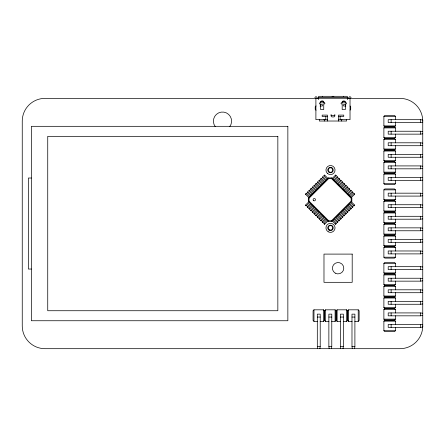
<?xml version="1.0" encoding="UTF-8"?>
<svg xmlns="http://www.w3.org/2000/svg" width="445" height="445" viewBox="0 0 445 445"><rect width="100%" height="100%" fill="white"/><g stroke="black" fill="none" stroke-linecap="round" stroke-linejoin="round"><path stroke-width="0.67" d="M318.397 98.134L318.397 99.585M319.899 348.685L320.216 346.41L320.216 314.142L317.307 314.142L317.307 346.41L317.624 348.685M331.458 348.685L331.775 346.41L331.775 314.142L328.866 314.142L328.866 346.41L329.183 348.685M343.017 348.685L343.34 346.41L343.34 314.142L340.425 314.142L340.425 346.41L340.742 348.685M354.582 348.685L354.899 346.41L354.899 314.142L351.984 314.142L351.984 346.41L352.301 348.685M331.481 178.59L328.688 178.59L309.002 198.275L309.002 201.068L328.688 220.759L331.481 220.759L351.172 201.068L351.172 198.275L331.481 178.59L331.759 177.917L328.41 177.917L308.329 197.997L308.329 201.346L328.41 221.426L331.759 221.426L351.839 201.346L351.839 197.997L331.759 177.917M328.41 221.426L328.688 220.759M305.531 194.265L306.266 193.525M307.206 192.59L307.94 191.856M308.88 190.916L309.614 190.182M310.554 189.242L311.289 188.508M312.223 187.567L312.963 186.833M313.897 185.899L314.637 185.159M315.572 184.224L316.312 183.485M317.246 182.55L317.98 181.81M318.92 180.876L319.655 180.142M320.595 179.202L321.329 178.467M322.269 177.527L323.003 176.793M323.938 175.853L324.678 175.119M395.444 121.813L395.444 125.907L394.531 126.819L384.791 126.819L383.885 125.907L383.885 116.351L384.791 115.444L394.531 115.444L395.444 116.351L395.444 119.766M308.802 201.813L305.454 205.162L306.188 205.896L309.536 202.553M332.226 178.389L335.575 175.041L336.309 175.775L332.966 179.124M395.444 134.056L395.444 137.472L394.531 138.378L384.791 138.378L383.885 137.472L383.885 127.91L384.791 127.003L394.531 127.003L395.444 127.91L395.444 131.325M310.471 203.487L307.128 206.836L307.862 207.57L311.211 204.227M333.9 180.058L337.249 176.715L337.983 177.449L334.64 180.798M312.145 205.162L308.802 208.51L309.536 209.245L312.885 205.896M335.575 181.732L338.923 178.389L339.657 179.124L336.309 182.472M313.82 206.836L310.471 210.185L311.211 210.919L314.559 207.57M337.249 183.407L340.597 180.058L341.332 180.798L337.983 184.147M395.444 145.615L395.444 149.031L394.531 149.937L384.791 149.937L383.885 149.031L383.885 139.474L384.791 138.562L394.531 138.562L395.444 139.474L395.444 142.884M315.494 208.51L312.145 211.853L312.885 212.593L316.228 209.245M338.923 185.081L342.266 181.732L343.006 182.472L339.657 185.815M317.168 210.185L313.82 213.528L314.559 214.268L317.902 210.919M340.597 186.755L343.941 183.407L344.68 184.147L341.332 187.49M318.843 211.853L315.494 215.202L316.228 215.942L319.577 212.593M342.266 188.43L345.615 185.081L346.355 185.815L343.006 189.164M320.517 213.528L317.168 216.876L317.902 217.611L321.251 214.268M343.941 190.104L347.289 186.755L348.023 187.49L344.68 190.838M395.444 157.174L395.444 160.589L394.531 161.502L384.791 161.502L383.885 160.589L383.885 151.033L384.791 150.121L394.531 150.121L395.444 151.033L395.444 154.443M322.186 215.202L318.843 218.551L319.577 219.285L322.925 215.942M345.615 191.773L348.963 188.43L349.698 189.164L346.355 192.513M323.86 216.876L320.517 220.225L321.251 220.959L324.6 217.611M347.289 193.447L350.638 190.104L351.372 190.838L348.023 194.187M325.534 218.551L322.186 221.899L322.925 222.634L326.268 219.285M348.963 195.121L352.312 191.773L353.046 192.513L349.698 195.856M395.444 168.738L395.444 172.148L394.531 173.061L384.791 173.061L383.885 172.148L383.885 162.592L384.791 161.68L394.531 161.68L395.444 162.592L395.444 166.007M327.209 220.225L323.86 223.568L324.6 224.308L327.943 220.959M350.638 196.796L353.981 193.447L354.721 194.187L351.372 197.53M395.444 180.297L395.444 183.707L394.531 184.619L384.791 184.619L383.885 183.707L383.885 174.151L384.791 173.244L394.531 173.244L395.444 174.151L395.444 177.566M335.497 224.23L336.231 223.49M337.171 222.556L337.905 221.816M338.845 220.881L339.579 220.147M340.514 219.207L341.254 218.473M342.188 217.533L342.928 216.798M343.863 215.858L344.602 215.124M345.537 214.19L346.271 213.45M347.211 212.515L347.945 211.776M348.886 210.841L349.62 210.101M350.554 209.167L351.294 208.432M352.229 207.492L352.968 206.758M353.903 205.818L354.643 205.084M395.444 195.995L395.444 199.41L394.531 200.322L384.791 200.322L383.885 199.41L383.885 189.854L384.791 188.941L394.531 188.941L395.444 189.854L395.444 193.269M395.444 207.559L395.444 210.969L394.531 211.881L384.791 211.881L383.885 210.969L383.885 201.413L384.791 200.5L394.531 200.5L395.444 201.413L395.444 204.828M395.444 219.118L395.444 222.528L394.531 223.44L384.791 223.44L383.885 222.528L383.885 212.971L384.791 212.065L394.531 212.065L395.444 212.971L395.444 216.387M395.444 230.677L395.444 234.092L394.531 234.999L384.791 234.999L383.885 234.092L383.885 224.53L384.791 223.624L394.531 223.624L395.444 224.53L395.444 227.946M395.444 242.236L395.444 245.651L394.531 246.558L384.791 246.558L383.885 245.651L383.885 236.095L384.791 235.183L394.531 235.183L395.444 236.095L395.444 239.505M320.127 321.379L323.543 321.379L324.45 320.472L324.45 310.732L323.543 309.82L313.981 309.82L313.074 310.732L313.074 320.472L313.981 321.379L317.396 321.379M395.444 253.795L395.444 257.21L394.531 258.122L384.791 258.122L383.885 257.21L383.885 247.654L384.791 246.741L394.531 246.741L395.444 247.654L395.444 251.063M331.686 321.379L335.102 321.379L336.008 320.472L336.008 310.732L335.102 309.82L325.545 309.82L324.633 310.732L324.633 320.472L325.545 321.379L328.955 321.379M343.245 321.379L346.661 321.379L347.573 320.472L347.573 310.732L346.661 309.82L337.104 309.82L336.192 310.732L336.192 320.472L337.104 321.379L340.514 321.379M395.444 269.498L395.444 272.913L394.531 273.82L384.791 273.82L383.885 272.913L383.885 263.357L384.791 262.444L394.531 262.444L395.444 263.357L395.444 266.766M354.804 321.379L358.219 321.379L359.132 320.472L359.132 310.732L358.219 309.82L348.663 309.82L347.751 310.732L347.751 320.472L348.663 321.379L352.078 321.379M395.444 281.056L395.444 284.472L394.531 285.384L384.791 285.384L383.885 284.472L383.885 274.915L384.791 274.003L394.531 274.003L395.444 274.915L395.444 278.325M395.444 292.615L395.444 296.031L394.531 296.943L384.791 296.943L383.885 296.031L383.885 286.474L384.791 285.562L394.531 285.562L395.444 286.474L395.444 289.89M395.444 304.18L395.444 307.59L394.531 308.502L384.791 308.502L383.885 307.59L383.885 298.033L384.791 297.121L394.531 297.121L395.444 298.033L395.444 301.449M395.444 315.739L395.444 319.148L394.531 320.061L384.791 320.061L383.885 319.148L383.885 309.592L384.791 308.685L394.531 308.685L395.444 309.592L395.444 313.007M395.444 327.298L395.444 330.713L394.531 331.62L384.791 331.62L383.885 330.713L383.885 321.151L384.791 320.244L394.531 320.244L395.444 321.151L395.444 324.566M350.248 96.315L349.141 97.233A1.163 1.163 0 0 0 348.663 98.267M314.804 97.36L315.894 98.267L350.026 98.267L351.122 97.36M308.329 201.346L309.002 201.068M351.172 198.275L351.839 197.997M340.458 116.473L340.097 116.812L340.091 118.348A1.441 1.179 -90 0 0 341.204 119.661M422.75 324.794L420.475 324.477L388.207 324.477L388.207 327.386L420.475 327.386L422.75 327.069L422.75 119.994L420.475 119.677L388.207 119.677L388.207 122.586L420.475 122.586L422.75 122.269M422.75 131.553L420.475 131.236L388.207 131.236L388.207 134.145L420.475 134.145L422.75 133.828M422.75 143.112L420.475 142.795L388.207 142.795L388.207 145.71L420.475 145.71L422.75 145.387M422.75 154.671L420.475 154.354L388.207 154.354L388.207 157.269L420.475 157.269L422.75 156.946M422.75 166.235L420.475 165.913L388.207 165.913L388.207 168.827L420.475 168.827L422.75 168.51M422.75 177.794L420.475 177.472L388.207 177.472L388.207 180.386L420.475 180.386L422.75 180.069M422.75 193.492L420.475 193.174L388.207 193.174L388.207 196.089L420.475 196.089L422.75 195.772M422.75 205.056L420.475 204.733L388.207 204.733L388.207 207.648L420.475 207.648L422.75 207.331M422.75 216.615L420.475 216.298L388.207 216.298L388.207 219.207L420.475 219.207L422.75 218.89M422.75 228.174L420.475 227.857L388.207 227.857L388.207 230.766L420.475 230.766L422.75 230.449M422.75 239.733L420.475 239.416L388.207 239.416L388.207 242.33L420.475 242.33L422.75 242.008M422.75 251.292L420.475 250.974L388.207 250.974L388.207 253.889L420.475 253.889L422.75 253.567M422.75 266.994L420.475 266.677L388.207 266.677L388.207 269.587L420.475 269.587L422.75 269.269M422.75 278.553L420.475 278.236L388.207 278.236L388.207 281.151L420.475 281.151L422.75 280.828M422.75 290.112L420.475 289.795L388.207 289.795L388.207 292.71L420.475 292.71L422.75 292.393M422.75 301.677L420.475 301.354L388.207 301.354L388.207 304.269L420.475 304.269L422.75 303.952M422.75 313.236L420.475 312.918L388.207 312.918L388.207 315.828L420.475 315.828L422.75 315.511M315.939 98.373L45.006 98.373A22.756 22.756 0 0 0 22.25 121.129L22.25 325.935A22.756 22.756 0 0 0 45.006 348.685L399.994 348.685A22.756 22.756 0 0 0 422.75 325.935M317.324 98.373L318.715 98.373M347.2 98.373L399.994 98.373A22.756 22.756 0 0 1 422.75 121.129M320.189 104.597L322.041 104.597A0.706 0.706 0 0 1 322.742 105.298A0.706 0.706 0 0 1 322.041 106.005L320.072 106.005M345.581 104.597L343.885 104.597A0.706 0.706 0 0 0 343.178 105.298A0.706 0.706 0 0 0 343.885 106.005L345.854 106.005M331.097 115.338L334.829 115.338M383.885 116.351L395.444 116.351M327.453 116.384L322.174 116.473L322.174 115.11L327.453 115.11L327.453 121.023M338.467 116.384L343.746 116.473L343.746 115.11L338.467 115.11L338.467 121.023M327.453 119.661L315.894 119.661L315.894 98.267M338.467 119.661L350.026 119.661L350.026 98.267M383.885 125.907L395.444 125.907M383.885 127.91L395.444 127.91M383.885 137.472L395.444 137.472M383.885 139.474L395.444 139.474M383.885 149.031L395.444 149.031M383.885 151.033L395.444 151.033M383.885 160.589L395.444 160.589M383.885 162.592L395.444 162.592M383.885 172.148L395.444 172.148M383.885 174.151L395.444 174.151M31.35 178.022L28.397 178.022L28.397 269.041L31.35 269.041M383.885 183.707L395.444 183.707M383.885 189.854L395.444 189.854M383.885 199.41L395.444 199.41M383.885 201.413L395.444 201.413M383.885 210.969L395.444 210.969M383.885 212.971L395.444 212.971M383.885 222.528L395.444 222.528M383.885 224.53L395.444 224.53M383.885 234.092L395.444 234.092M383.885 236.095L395.444 236.095M383.885 245.651L395.444 245.651M383.885 247.654L395.444 247.654M383.885 257.21L395.444 257.21M383.885 263.357L395.444 263.357M383.885 272.913L395.444 272.913M383.885 274.915L395.444 274.915M383.885 284.472L395.444 284.472M383.885 286.474L395.444 286.474M383.885 296.031L395.444 296.031M383.885 298.033L395.444 298.033M383.885 307.59L395.444 307.59M383.885 309.592L395.444 309.592M317.307 317.057L320.216 317.057M328.866 317.057L331.775 317.057M340.425 317.057L343.34 317.057M351.984 317.057L354.899 317.057M383.885 319.148L395.444 319.148M383.885 321.151L395.444 321.151M383.885 330.713L395.444 330.713M317.307 346.41L320.216 346.41M328.866 346.41L331.775 346.41M340.425 346.41L343.34 346.41M351.984 346.41L354.899 346.41M325.462 116.473L325.823 116.812L325.835 118.348A1.441 1.179 90 0 1 324.716 119.661M351.172 201.068L351.839 201.346M308.329 197.997L309.002 198.275M315.672 96.315L316.784 97.233A1.163 1.163 0 0 1 317.263 98.267M335.497 175.119L336.231 175.853M337.171 176.793L337.905 177.527M338.845 178.467L339.579 179.202M340.514 180.142L341.254 180.876M342.188 181.81L342.928 182.55M343.863 183.485L344.602 184.224M345.537 185.159L346.271 185.899M347.211 186.833L347.945 187.567M348.886 188.508L349.62 189.242M350.554 190.182L351.294 190.916M352.229 191.856L352.968 192.59M353.903 193.525L354.643 194.265M327.943 178.389L324.6 175.041L323.86 175.775L327.209 179.124M351.372 201.813L354.721 205.162L353.981 205.896L350.638 202.553M326.268 180.058L322.925 176.715L322.186 177.449L325.534 180.798M349.698 203.487L353.046 206.836L352.312 207.57L348.963 204.227M324.6 181.732L321.251 178.389L320.517 179.124L323.86 182.472M348.023 205.162L351.372 208.51L350.638 209.245L347.289 205.896M322.925 183.407L319.577 180.058L318.843 180.798L322.186 184.147M346.355 206.836L349.698 210.185L348.963 210.919L345.615 207.57M321.251 185.081L317.902 181.732L317.168 182.472L320.517 185.815M344.68 208.51L348.023 211.853L347.289 212.593L343.941 209.245M319.577 186.755L316.228 183.407L315.494 184.147L318.843 187.49M343.006 210.185L346.355 213.528L345.615 214.268L342.266 210.919M317.902 188.43L314.559 185.081L313.82 185.815L317.168 189.164M341.332 211.853L344.68 215.202L343.941 215.942L340.597 212.593M316.228 190.104L312.885 186.755L312.145 187.49L315.494 190.838M339.657 213.528L343.006 216.876L342.266 217.611L338.923 214.268M314.559 191.773L311.211 188.43L310.471 189.164L313.82 192.513M337.983 215.202L341.332 218.551L340.597 219.285L337.249 215.942M312.885 193.447L309.536 190.104L308.802 190.838L312.145 194.187M336.309 216.876L339.657 220.225L338.923 220.959L335.575 217.611M311.211 195.121L307.862 191.773L307.128 192.513L310.471 195.856M334.64 218.551L337.983 221.899L337.249 222.634L333.9 219.285M309.536 196.796L306.188 193.447L305.454 194.187L308.802 197.53M332.966 220.225L336.309 223.568L335.575 224.308L332.226 220.959M305.531 205.084L306.266 205.818M307.206 206.758L307.94 207.492M308.88 208.432L309.614 209.167M310.554 210.101L311.289 210.841M312.223 211.776L312.963 212.515M313.897 213.45L314.637 214.19M315.572 215.124L316.312 215.858M317.246 216.798L317.98 217.533M318.92 218.473L319.655 219.207M320.595 220.147L321.329 220.881M322.269 221.816L323.003 222.556M323.938 223.49L324.678 224.23M328.41 177.917L328.688 178.59M331.481 220.759L331.759 221.426M323.743 102.038C323.598 100.075 319.71 100.704 320.561 102.823M420.475 119.677L420.475 122.586M420.475 131.236L420.475 134.145M420.475 142.795L420.475 145.71M420.475 154.354L420.475 157.269M420.475 165.913L420.475 168.827M420.475 177.472L420.475 180.386M420.475 193.174L420.475 196.089M420.475 204.733L420.475 207.648M420.475 216.298L420.475 219.207M420.475 227.857L420.475 230.766M420.475 239.416L420.475 242.33M420.475 250.974L420.475 253.889M420.475 266.677L420.475 269.587M420.475 278.236L420.475 281.151M420.475 289.795L420.475 292.71M420.475 301.354L420.475 304.269M420.475 312.918L420.475 315.828M420.475 324.477L420.475 327.386M391.122 119.677L391.122 122.586M391.122 131.236L391.122 134.145M391.122 142.795L391.122 145.71M391.122 154.354L391.122 157.269M391.122 165.913L391.122 168.827M391.122 177.472L391.122 180.386M391.122 193.174L391.122 196.089M391.122 204.733L391.122 207.648M391.122 216.298L391.122 219.207M391.122 227.857L391.122 230.766M391.122 239.416L391.122 242.33M391.122 250.974L391.122 253.889M391.122 266.677L391.122 269.587M391.122 278.236L391.122 281.151M391.122 289.795L391.122 292.71M391.122 301.354L391.122 304.269M391.122 312.918L391.122 315.828M391.122 324.477L391.122 327.386M358.219 309.82L358.219 321.379M348.663 309.82L348.663 321.379M347.523 99.636L347.523 96.882A0.912 0.567 0 0 0 346.616 96.315L319.31 96.315A0.912 0.567 0 0 0 318.397 96.882L318.397 98.267M346.616 119.661L346.616 121.023L319.31 121.023L319.31 119.661M346.661 309.82L346.661 321.379M345.365 102.823C346.249 100.253 341.293 100.253 342.177 102.823M341.621 119.661L341.621 121.023M337.104 309.82L337.104 321.379M335.102 309.82L335.102 321.379M334.829 114.426L334.829 115.789A1.14 1.14 0 0 1 333.689 116.929L332.231 116.929A1.14 1.14 0 0 1 331.097 115.789L331.097 114.426M325.545 309.82L325.545 321.379M324.299 119.661L324.299 121.023M323.743 101.671L323.743 102.823M323.543 309.82L323.543 321.379M313.981 309.82L313.981 321.379M341.988 119.661A1.441 1.179 -90 0 1 341.454 119.466M347.523 97.945A0.912 0.567 0 0 0 346.616 97.377L319.31 97.377A0.912 0.567 0 0 0 318.397 97.945M324.472 119.466A1.441 1.179 90 0 1 323.938 119.661M345.365 102.383A0.912 0.79 0 0 0 344.452 101.593L343.089 101.593A0.912 0.79 0 0 0 342.177 102.383M320.561 102.383A0.912 0.79 0 0 1 321.468 101.593L322.836 101.593A0.912 0.79 0 0 1 323.743 102.383M343.429 96.315A0.912 0.567 0 0 1 343.662 96.331M333.639 96.331A0.912 0.567 0 0 1 333.872 96.315M350.02 106.038A0.912 0.912 0 0 1 350.699 106.917L350.699 109.192A0.912 0.912 0 0 1 350.02 110.071M316.134 106.005A0.912 0.912 0 0 0 315.227 106.917L315.227 109.192A0.912 0.912 0 0 0 316.134 110.104M322.258 96.331A0.912 0.567 0 0 1 322.492 96.315M332.053 96.315A0.912 0.567 0 0 1 332.287 96.331M215.28 126.675A9.1 9.1 0 0 1 216.348 114.421A9.1 9.1 0 0 1 228.652 114.421A9.1 9.1 0 0 1 229.72 126.675M324.316 102.823L319.988 102.823A0.567 0.567 0 0 0 319.421 103.39A0.567 0.567 0 0 0 319.988 103.958L320.561 103.958L320.561 109.509L323.743 109.509L323.743 103.958L324.316 103.958A0.567 0.567 0 0 0 324.883 103.39A0.567 0.567 0 0 0 324.316 102.823M345.932 102.823L341.61 102.823A0.567 0.567 0 0 0 341.042 103.39A0.567 0.567 0 0 0 341.61 103.958L342.177 103.958L342.177 109.509L345.365 109.509L345.365 103.958L345.932 103.958A0.567 0.567 0 0 0 346.499 103.39A0.567 0.567 0 0 0 345.932 102.823M287.854 126.319L31.35 126.319L31.35 320.745L287.854 320.745L287.854 126.319M277.841 136.331L47.737 136.331L47.737 310.732L277.841 310.732L277.841 136.331M352.195 254.101L323.982 254.101L323.982 282.319L352.195 282.319L352.195 254.101M335.246 273.141A5.69 5.69 0 0 0 343.779 268.213A5.69 5.69 0 0 0 335.246 263.284A5.69 5.69 0 0 0 335.246 273.141M313.464 200.511A1.185 1.185 0 0 0 315.444 199.977A1.185 1.185 0 0 0 313.992 198.531A1.185 1.185 0 0 0 313.464 200.511M329.133 172.421A2.731 2.731 0 0 0 333.227 170.057A2.731 2.731 0 0 0 329.133 167.693A2.731 2.731 0 0 0 329.133 172.421M329.133 230.221A2.731 2.731 0 0 0 333.227 227.857A2.731 2.731 0 0 0 329.133 225.493A2.731 2.731 0 0 0 329.133 230.221M327.281 173.272A4.55 4.55 0 0 0 334.896 171.236A4.55 4.55 0 0 0 329.322 165.662A4.55 4.55 0 0 0 327.281 173.272M328.221 231.795A4.55 4.55 0 0 0 335.052 227.857A4.55 4.55 0 0 0 328.221 223.913A4.55 4.55 0 0 0 328.221 231.795M329.339 172.026A2.275 2.275 0 0 0 332.749 170.057A2.275 2.275 0 0 0 329.339 168.088A2.275 2.275 0 0 0 329.339 172.026M329.339 229.826A2.275 2.275 0 0 0 332.749 227.857A2.275 2.275 0 0 0 329.339 225.882A2.275 2.275 0 0 0 329.339 229.826"/></g></svg>
